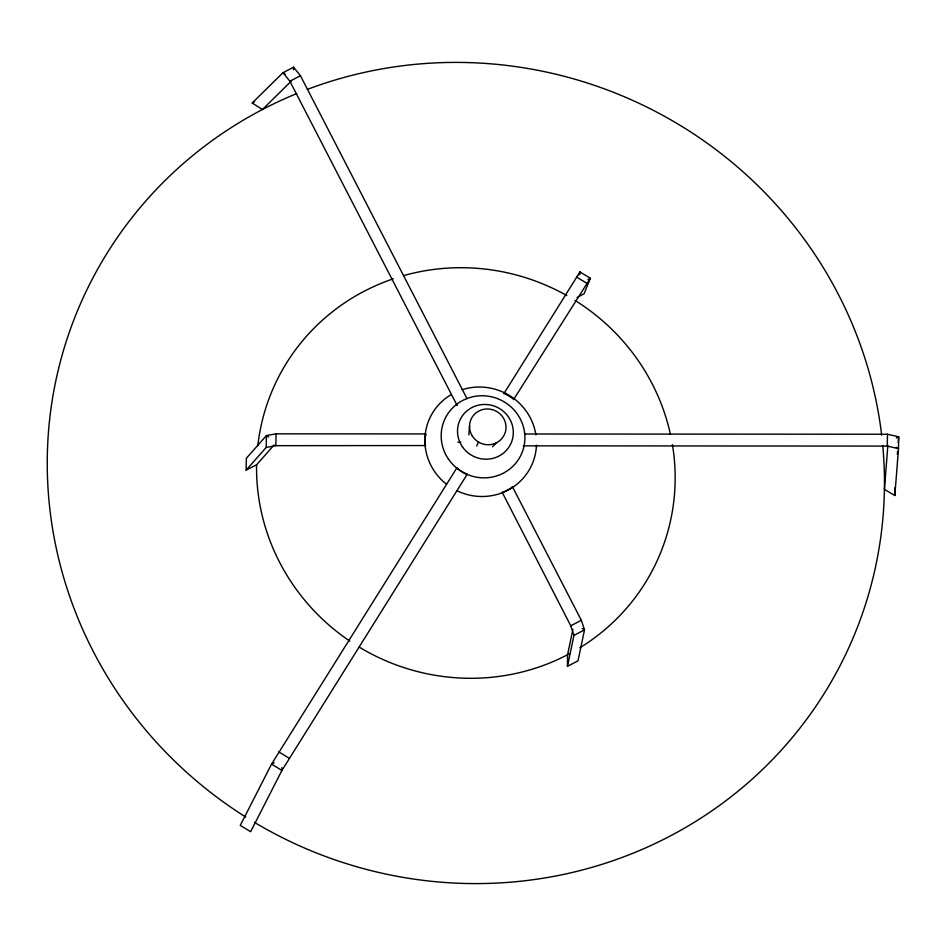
<?xml version="1.0" encoding="UTF-8"?>
<svg xmlns="http://www.w3.org/2000/svg" width="946" height="946" viewBox="0 0 946 946"><rect width="100%" height="100%" fill="white"/><g stroke="black" fill="none" stroke-linecap="round" stroke-linejoin="round"><path stroke-width="1.42" d="M281.932 767.561L281.92 770.458L250.631 831.723L240.26 825.397L271.549 764.132L456.776 468.034A37.923 34.671 28 0 0 467.135 474.36L281.92 770.458L271.549 764.132L274.163 762.807M511.609 487.32L512.614 487.06L581.317 620.269L584.522 629.847L578.006 660.84L567.446 666.351L567.565 654.75L572.898 629.386M274.139 444.939L256.579 464.817L246.149 470.127L246.35 458.278L266.417 435.574L276.043 433.824L425.617 433.93L425.901 434.971M246.149 470.127L266.228 447.411L266.417 435.574L268.699 437.017M266.228 447.411L275.854 445.672L276.043 433.824M887.856 445.448L884.415 489.378L894.833 495.503L898.499 448.652L887.277 446.098L887.478 434.249L524.829 434.001M894.833 495.503L894.963 487.604M579.91 274.588L579.969 271.928L590.328 278.254L584.072 293.757L576.977 297.552M293.461 69.862L293.532 67.201L282.972 72.712L252.192 103.008L262.444 109.511L291.297 81.108M468.838 434.935L469.523 426.149M897.328 454.376L897.553 451.455M898.239 442.669L898.7 436.804L887.478 434.249M567.446 666.351L573.962 635.369L570.757 625.791L502.208 492.358M476.76 446.039L478.392 441.983M578.798 274.825L579.969 271.928L503.84 393.702M513.56 399.638L590.328 278.254L587.974 279.519M275.854 445.672L425.582 445.554M492.523 446.737L496.626 442.704M896.335 438.081L898.7 436.804L898.499 448.652L896.193 447.292M285.243 74.155L282.972 72.712L289.89 81.238L300.45 75.727L467.04 398.704M252.192 103.008L254.545 101.79M570.757 625.791L581.317 620.269M573.962 635.369L584.522 629.847L582.204 628.499M457.947 442.231L460.891 442.231M523.209 445.838L887.277 446.098M467.135 474.36L466.461 474.064M576.516 277.001L586.887 283.339M278.81 751.916L289.18 758.254M457.415 468.53L456.776 468.034M293.532 67.201L300.45 75.727M289.89 81.238L457.131 405.479M882.736 445.424A420.911 408.234 25.4 0 1 690.367 824.676A420.911 408.234 25.4 0 1 254.391 822.334M245.842 817.108A420.911 408.234 25.4 0 1 48.234 435.065A420.911 408.234 25.4 0 1 296.784 93.559M307.32 89.409A420.911 408.234 25.4 0 1 881.66 435.195M672.417 444.632A210.461 204.123 25.4 0 1 579.933 647.726M569.729 653.591A210.461 204.123 25.4 0 1 359.066 647.029M349.866 641.14A210.461 204.123 25.4 0 1 256.579 464.817M257.797 445.838A210.461 204.123 25.4 0 1 393.347 278.786M403.635 275.593A210.461 204.123 25.4 0 1 566.76 295.53M574.979 300.402A210.461 204.123 25.4 0 1 670.466 434.51M536.453 445.247A56.121 54.43 25.4 0 1 456.682 490.619M446.524 484.246A56.121 54.43 25.4 0 1 451.277 394.565M462.026 389.752A56.121 54.43 25.4 0 1 535.874 434.853M503.686 393.181A58.522 53.496 28 0 1 514.056 399.519M425.428 445.779A58.522 56.914 -16.7 0 1 425.617 433.93M512.614 487.06A58.522 57.363 69.6 0 1 502.042 492.57M472.267 435.929A18.341 17.785 25.4 0 0 503.84 435.692A18.341 17.785 25.4 0 0 487.19 408.968A18.341 17.785 25.4 0 0 472.267 435.929M448.558 459.259A42.097 40.82 25.4 0 0 520.844 455.333A42.097 40.82 25.4 0 0 479.74 395.806A42.097 40.82 25.4 0 0 448.558 459.259M462.417 446.808A28.061 27.221 25.4 0 0 510.604 444.182A28.061 27.221 25.4 0 0 483.205 404.498A28.061 27.221 25.4 0 0 462.417 446.808"/></g></svg>
